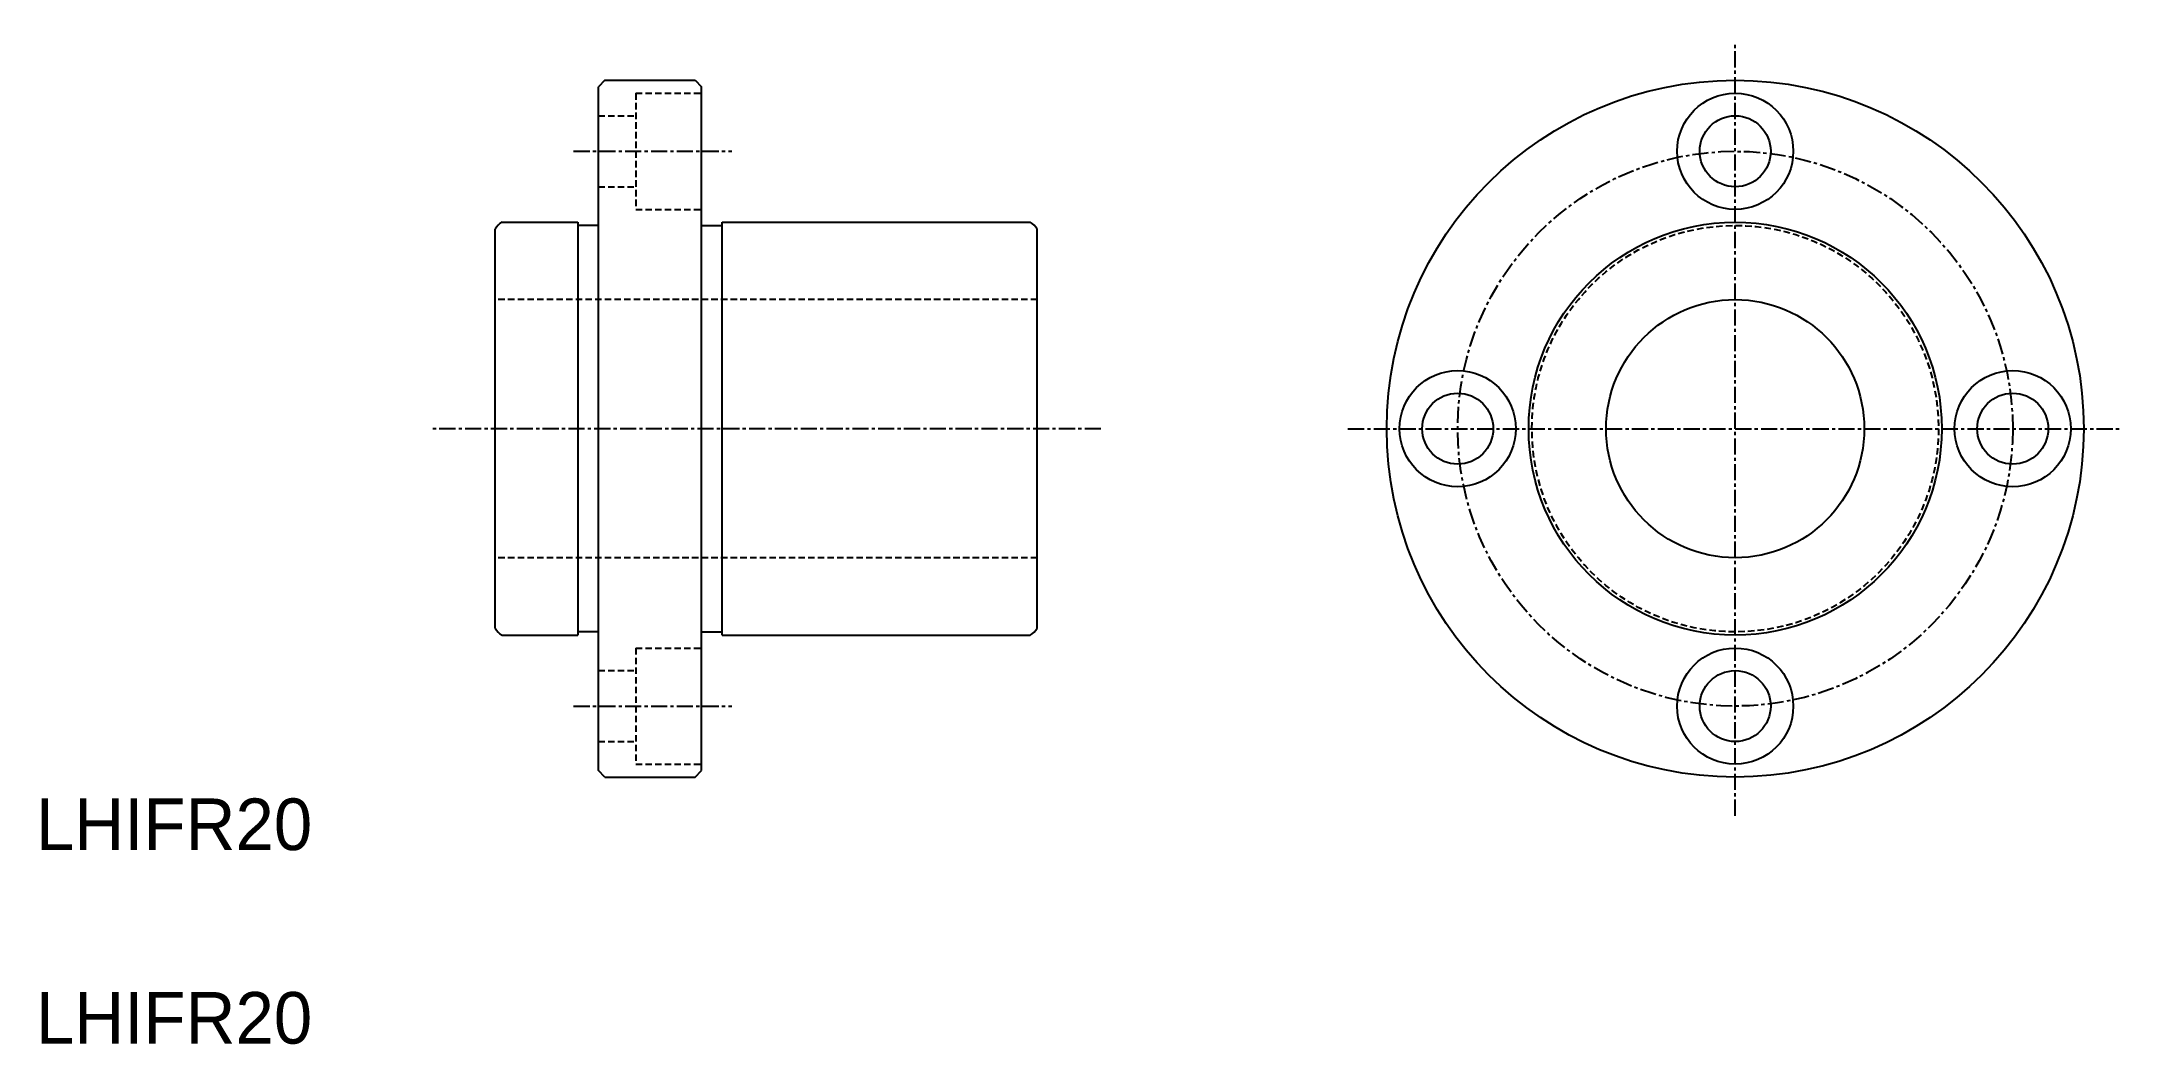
# Model space of a CAD drawing. Extents: x 176 to 337, y 162 to 239.
import ezdxf

# ---------------------------------------------------------------- set-up
doc = ezdxf.new("R2010")
doc.units = 0
doc.linetypes.add('CENTER', pattern=[2, 1.25, -0.25, 0.25, -0.25])
doc.linetypes.add('DASHED', pattern=[0.75, 0.5, -0.25])
doc.layers.get('0').update_dxf_attribs({"linetype": 'CONTINUOUS'})
doc.layers.add('CENTER', color=1, linetype='CENTER')

msp = doc.modelspace()

# ---------------------------------------------------------------- linework, layer by layer
at = {"color": 7, "linetype": 'CONTINUOUS'}
for p, q in [((219.44, 236.43), (218.94, 235.93)), ((218.94, 182.93), (218.94, 235.93)), ((219.44, 236.43), (226.44, 236.43)), ((226.44, 236.43), (226.94, 235.93)), ((226.94, 182.93), (226.94, 235.93)), ((210.94, 193.97), (210.94, 224.89)), ((211.48, 225.43), (217.34, 225.43)), ((217.34, 225.43), (217.34, 193.43)), ((218.94, 225.18), (217.34, 225.18)), ((226.94, 225.18), (228.54, 225.18)), ((228.54, 225.43), (252.4, 225.43)), ((228.54, 193.43), (228.54, 225.43)), ((252.94, 193.97), (252.94, 224.89)), ((218.94, 193.68), (217.34, 193.68)), ((226.94, 193.68), (228.54, 193.68)), ((211.48, 193.43), (217.34, 193.43)), ((228.54, 193.43), (252.4, 193.43)), ((219.44, 182.43), (218.94, 182.93)), ((219.44, 182.43), (226.44, 182.43)), ((226.44, 182.43), (226.94, 182.93))]:
    msp.add_line(p, q, dxfattribs=at)
at = {"color": 3, "linetype": 'DASHED'}
for p, q in [((221.84, 235.43), (221.84, 226.43)), ((221.84, 235.43), (226.94, 235.43)), ((218.94, 233.68), (221.84, 233.68)), ((218.94, 228.18), (221.84, 228.18)), ((221.84, 226.43), (226.94, 226.43)), ((252.94, 219.43), (210.94, 219.43)), ((252.94, 199.43), (210.94, 199.43)), ((221.84, 192.43), (221.84, 183.43)), ((221.84, 192.43), (226.94, 192.43)), ((218.94, 190.68), (221.84, 190.68)), ((218.94, 185.18), (221.84, 185.18)), ((221.84, 183.43), (226.94, 183.43))]:
    msp.add_line(p, q, dxfattribs=at)
at = {"color": 7, "linetype": 'CONTINUOUS'}
for centre, radius in [((307.02, 209.43), 27), ((307.02, 230.93), 4.5), ((307.02, 230.93), 2.75), ((307.02, 209.43), 16), ((307.02, 209.43), 10), ((285.52, 209.43), 4.5), ((328.52, 209.43), 4.5), ((285.52, 209.43), 2.75), ((328.52, 209.43), 2.75), ((307.02, 187.93), 4.5), ((307.02, 187.93), 2.75)]:
    msp.add_circle(centre, radius, dxfattribs=at)
at = {"color": 3, "linetype": 'DASHED'}
msp.add_circle((307.02, 209.43), 15.75, dxfattribs=at)
at = {"color": 7, "linetype": 'CONTINUOUS'}
for centre, start, end in [((212.09, 224.28), 117.7958, 152.2042), ((251.79, 224.28), 27.7958, 62.2042), ((212.09, 194.58), 207.7958, 242.2042), ((251.79, 194.58), 297.7958, 332.2042)]:
    msp.add_arc(centre, 1.3, start, end, dxfattribs=at)
at = {"layer": 'CENTER', "color": 1, "linetype": 'CENTER'}
for p, q in [((307.02, 179.43), (307.02, 239.43)), ((217.02, 230.93), (229.29, 230.93)), ((257.87, 209.43), (206.04, 209.43)), ((277.02, 209.43), (337.02, 209.43)), ((217.02, 187.93), (229.29, 187.93))]:
    msp.add_line(p, q, dxfattribs=at)
msp.add_circle((307.02, 209.43), 21.5, dxfattribs=at)

# ---------------------------------------------------------------- texts
at = {"color": 7, "linetype": 'CONTINUOUS'}
for p in [(175.37, 176.77), (175.37, 161.77)]:
    msp.add_text('LHIFR20', height=4, dxfattribs=at).set_placement(p)

doc.saveas('drawing.dxf')
